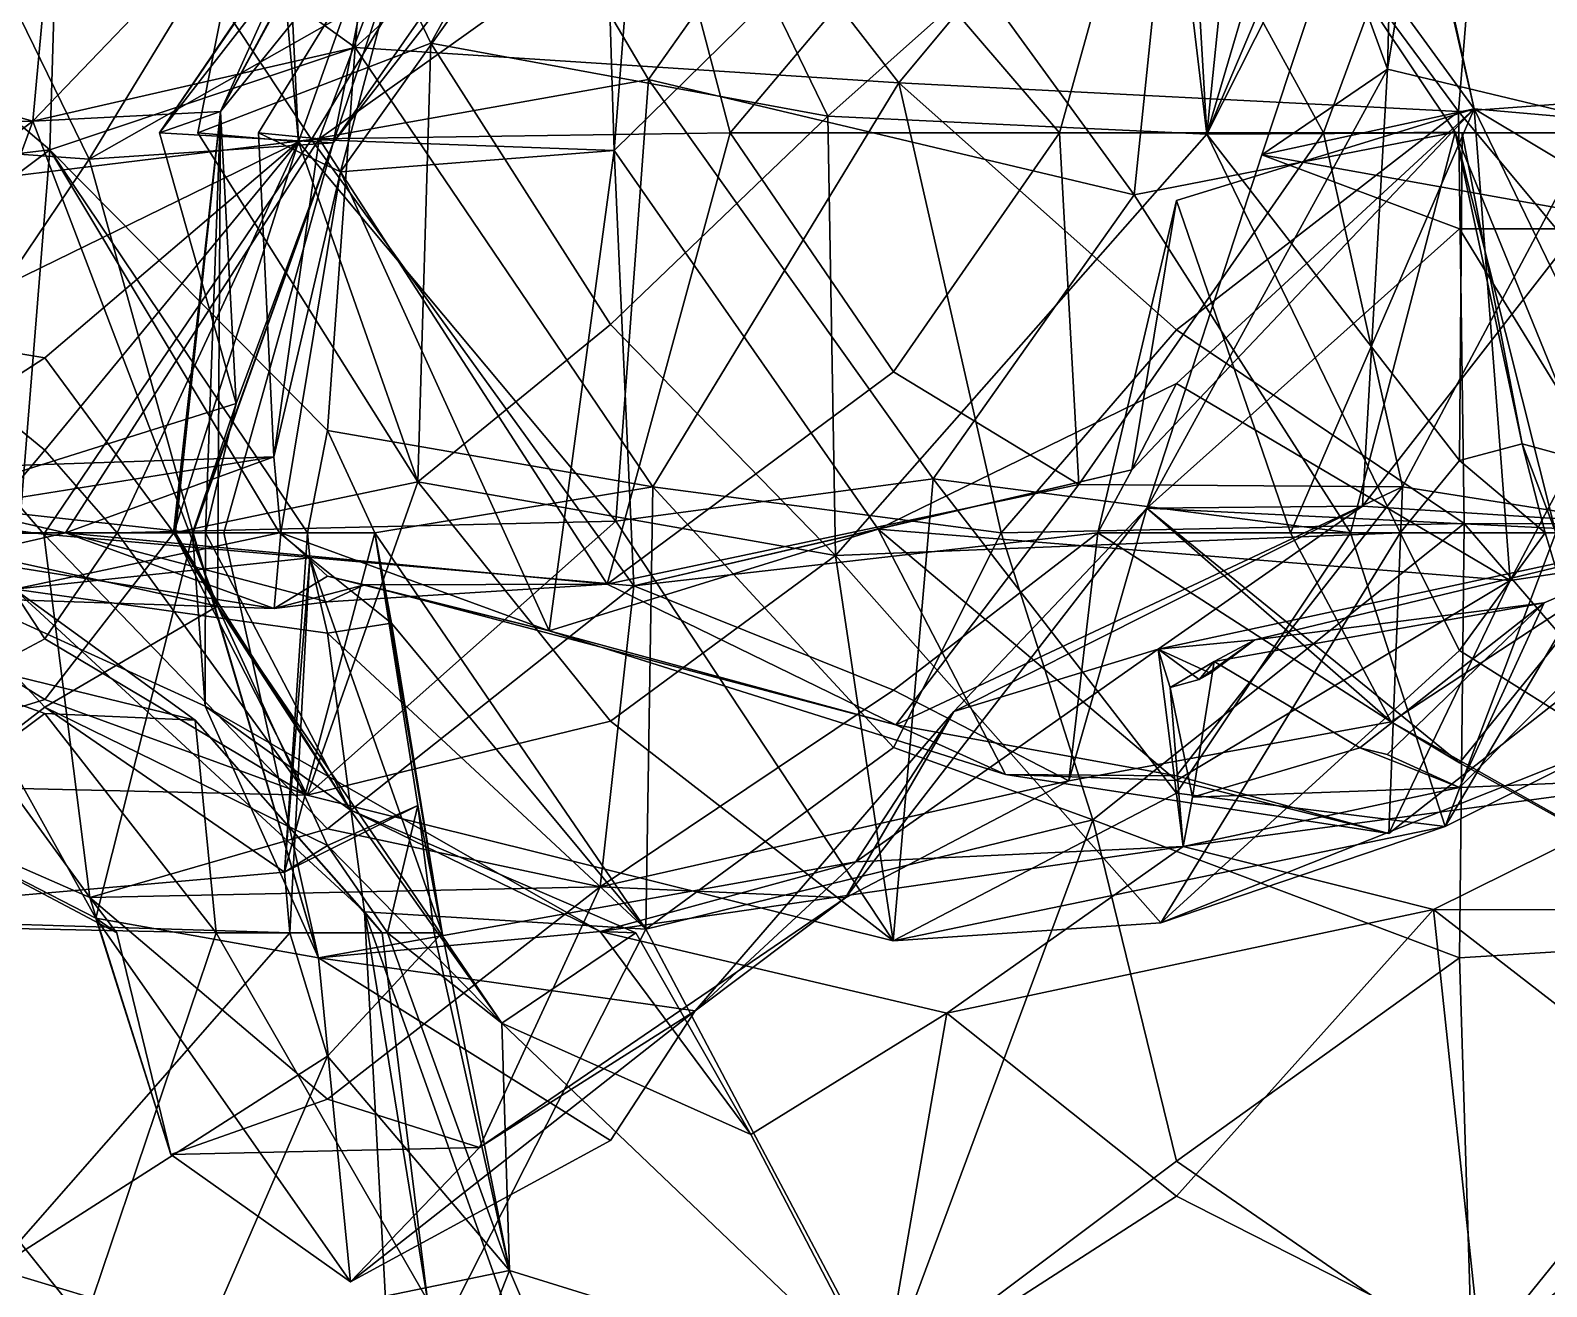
# Model space of a CAD drawing. Extents: x 290083 to 295691, y 4553739 to 4561622.
# Drawn here: x 294127.9 to 294195.5, y 4558748.6 to 4558804.6 of the extents above; entities that cross this region are included whole.
import ezdxf

# ---------------------------------------------------------------- set-up
doc = ezdxf.new("R2010")
doc.units = 0
doc.layers.add('Au_ppm_Pref_-_0_3', color=7, linetype='CONTINUOUS')

msp = doc.modelspace()

# ---------------------------------------------------------------- linework, layer by layer
at = {"layer": 'Au_ppm_Pref_-_0_3'}
for points in [[(294179.29, 4558817.505, 1875.683), (294193.203, 4558821.663, 1870.979), (294191.52, 4558800.974, 1877.031)], [(294191.52, 4558800.974, 1877.031), (294193.203, 4558821.663, 1870.979), (294206.622, 4558802.083, 1871.006)], [(294193.203, 4558821.663, 1870.979), (294201.713, 4558815.565, 1864.284), (294206.622, 4558802.083, 1871.006)], [(294153.257, 4558820.916, 1827.828), (294127.634, 4558819.04, 1829.28), (294140.458, 4558799.718, 1828.287)], [(294136.394, 4558800.964, 1864.084), (294144.339, 4558815.558, 1859.296), (294152.346, 4558820.718, 1864.841)], [(294143.455, 4558816.586, 1870.132), (294136.394, 4558800.964, 1864.084), (294152.346, 4558820.718, 1864.841)], [(294153.923, 4558799.234, 1824.22), (294153.257, 4558820.916, 1827.828), (294140.458, 4558799.718, 1828.287)], [(294153.923, 4558799.234, 1824.22), (294168.24, 4558813.297, 1823.545), (294153.257, 4558820.916, 1827.828)], [(294190.828, 4558817.691, 1846.848), (294181.917, 4558820.519, 1841.477), (294188.362, 4558802.851, 1841.369)], [(294188.362, 4558802.851, 1841.369), (294181.917, 4558820.519, 1841.477), (294188.722, 4558816.955, 1834.877)], [(294145.764, 4558804.013, 1913.295), (294154.327, 4558819.545, 1911.873), (294138.975, 4558818.185, 1917.97)], [(294145.764, 4558804.013, 1913.295), (294163.439, 4558800.763, 1914.093), (294154.327, 4558819.545, 1911.873)], [(294178.619, 4558814.275, 1913.811), (294154.327, 4558819.545, 1911.873), (294163.439, 4558800.763, 1914.093)], [(294127.634, 4558819.04, 1829.28), (294115.927, 4558796.72, 1828.505), (294140.458, 4558799.718, 1828.287)], [(294177.721, 4558814.27, 1806.155), (294185.509, 4558800.013, 1806.519), (294192.452, 4558818.847, 1811.626)], [(294197.423, 4558800.013, 1812.728), (294192.452, 4558818.847, 1811.626), (294185.509, 4558800.013, 1806.519)], [(294197.423, 4558800.013, 1812.728), (294200.203, 4558812.228, 1817.433), (294192.452, 4558818.847, 1811.626)], [(294130.555, 4558798.85, 1846.462), (294112.024, 4558800.163, 1843.101), (294121.266, 4558817.831, 1844.633)], [(294130.555, 4558798.85, 1846.462), (294121.266, 4558817.831, 1844.633), (294141.599, 4558816.965, 1845.612)], [(294135.384, 4558800.013, 1918.402), (294138.975, 4558818.185, 1917.97), (294139.868, 4558799.61, 1924.323)], [(294135.384, 4558800.013, 1918.402), (294145.764, 4558804.013, 1913.295), (294138.975, 4558818.185, 1917.97)], [(294138.225, 4558817.831, 1924.341), (294139.868, 4558799.61, 1924.323), (294138.975, 4558818.185, 1917.97)], [(294138.225, 4558817.831, 1924.341), (294146.344, 4558817.831, 1927.841), (294139.868, 4558799.61, 1924.323)], [(294146.344, 4558817.831, 1927.841), (294155.451, 4558802.393, 1928.694), (294139.868, 4558799.61, 1924.323)], [(294164.284, 4558814.885, 1928.317), (294155.451, 4558802.393, 1928.694), (294146.344, 4558817.831, 1927.841)], [(294164.284, 4558814.885, 1928.317), (294179.251, 4558818.206, 1924.543), (294177.079, 4558797.258, 1928.473)], [(294191.375, 4558800.05, 1924.288), (294177.079, 4558797.258, 1928.473), (294179.251, 4558818.206, 1924.543)], [(294180.313, 4558799.961, 1916.301), (294179.251, 4558818.206, 1924.543), (294185.641, 4558817.968, 1920.652)], [(294191.375, 4558800.05, 1924.288), (294179.251, 4558818.206, 1924.543), (294180.313, 4558799.961, 1916.301)], [(294188.722, 4558816.955, 1834.877), (294179.777, 4558818.213, 1828.812), (294192.224, 4558801.087, 1829.707)], [(294192.224, 4558801.087, 1829.707), (294179.777, 4558818.213, 1828.812), (294188.965, 4558815.31, 1822.21)], [(294187.142, 4558816.085, 1918.977), (294180.313, 4558799.961, 1916.301), (294185.641, 4558817.968, 1920.652)], [(294153.923, 4558799.234, 1824.22), (294141.743, 4558798.276, 1816.902), (294155.351, 4558817.418, 1817.328)], [(294155.351, 4558817.418, 1817.328), (294141.743, 4558798.276, 1816.902), (294145.368, 4558811.892, 1811.494)], [(294153.923, 4558799.234, 1824.22), (294155.351, 4558817.418, 1817.328), (294168.24, 4558813.297, 1823.545)], [(294179.29, 4558817.505, 1875.683), (294166.611, 4558802.24, 1877.786), (294155.86, 4558816.092, 1875.26)], [(294166.611, 4558802.24, 1877.786), (294179.29, 4558817.505, 1875.683), (294191.52, 4558800.974, 1877.031)], [(294200.195, 4558800.013, 1847.326), (294190.828, 4558817.691, 1846.848), (294188.362, 4558802.851, 1841.369)], [(294202.866, 4558816.673, 1853.436), (294190.828, 4558817.691, 1846.848), (294200.195, 4558800.013, 1847.326)], [(294142.39, 4558803.82, 1876.633), (294128.046, 4558800.542, 1870.746), (294143.455, 4558816.586, 1870.132)], [(294136.394, 4558800.964, 1864.084), (294143.455, 4558816.586, 1870.132), (294128.046, 4558800.542, 1870.746)], [(294141.599, 4558816.965, 1845.612), (294147.711, 4558808.578, 1847.13), (294130.555, 4558798.85, 1846.462)], [(294155.86, 4558816.092, 1875.26), (294142.39, 4558803.82, 1876.633), (294143.455, 4558816.586, 1870.132)], [(294182.772, 4558799.036, 1836.175), (294188.362, 4558802.851, 1841.369), (294188.722, 4558816.955, 1834.877)], [(294182.772, 4558799.036, 1836.175), (294188.722, 4558816.955, 1834.877), (294192.224, 4558801.087, 1829.707)], [(294141.413, 4558799.579, 1853.011), (294154.428, 4558816.264, 1852.822), (294146.875, 4558815.75, 1857.371)], [(294141.413, 4558799.579, 1853.011), (294147.711, 4558808.578, 1847.13), (294154.428, 4558816.264, 1852.822)], [(294144.25, 4558813.633, 1858.012), (294141.413, 4558799.579, 1853.011), (294146.875, 4558815.75, 1857.371)], [(294142.39, 4558803.82, 1876.633), (294155.86, 4558816.092, 1875.26), (294166.611, 4558802.24, 1877.786)], [(294186.758, 4558812.721, 1917.801), (294180.313, 4558799.961, 1916.301), (294187.142, 4558816.085, 1918.977)], [(294143.87, 4558814.891, 1859.255), (294144.339, 4558815.558, 1859.296), (294136.394, 4558800.964, 1864.084)], [(294180.313, 4558799.961, 1916.301), (294181.887, 4558815.359, 1915.211), (294178.619, 4558814.275, 1913.811)], [(294180.313, 4558799.961, 1916.301), (294186.758, 4558812.721, 1917.801), (294181.887, 4558815.359, 1915.211)], [(294192.224, 4558801.087, 1829.707), (294188.965, 4558815.31, 1822.21), (294204.356, 4558800.012, 1823.432)], [(294188.965, 4558815.31, 1822.21), (294200.203, 4558812.228, 1817.433), (294204.356, 4558800.012, 1823.432)], [(294133.68, 4558800.013, 1859.009), (294142.406, 4558812.881, 1859.009), (294143.87, 4558814.891, 1859.255)], [(294133.68, 4558800.013, 1859.009), (294143.87, 4558814.891, 1859.255), (294136.394, 4558800.964, 1864.084)], [(294164.284, 4558814.885, 1928.317), (294177.079, 4558797.258, 1928.473), (294155.451, 4558802.393, 1928.694)], [(294163.439, 4558800.763, 1914.093), (294180.313, 4558799.961, 1916.301), (294178.619, 4558814.275, 1913.811)], [(294177.721, 4558814.27, 1806.155), (294166.367, 4558808.642, 1802.678), (294173.754, 4558800.013, 1802.073)], [(294177.721, 4558814.27, 1806.155), (294173.754, 4558800.013, 1802.073), (294185.509, 4558800.013, 1806.519)], [(294129.208, 4558813.32, 1876.013), (294111.439, 4558805.154, 1876.1), (294128.046, 4558800.542, 1870.746)], [(294129.208, 4558813.32, 1876.013), (294128.794, 4558799.26, 1882.086), (294115.97, 4558810.132, 1880.2)], [(294128.046, 4558800.542, 1870.746), (294142.39, 4558803.82, 1876.633), (294129.208, 4558813.32, 1876.013)], [(294129.208, 4558813.32, 1876.013), (294142.39, 4558803.82, 1876.633), (294128.794, 4558799.26, 1882.086)], [(294133.68, 4558800.013, 1859.009), (294144.25, 4558813.633, 1858.012), (294142.406, 4558812.881, 1859.009)], [(294141.413, 4558799.579, 1853.011), (294144.25, 4558813.633, 1858.012), (294133.68, 4558800.013, 1859.009)], [(294141.743, 4558798.276, 1816.902), (294138.094, 4558800.013, 1811.494), (294145.368, 4558811.892, 1811.494)], [(294145.368, 4558811.892, 1811.494), (294138.094, 4558800.013, 1811.494), (294140.792, 4558799.757, 1805.544)], [(294156.253, 4558810.776, 1806.735), (294145.368, 4558811.892, 1811.494), (294140.792, 4558799.757, 1805.544)], [(294159.089, 4558800.013, 1802.124), (294156.253, 4558810.776, 1806.735), (294140.792, 4558799.757, 1805.544)], [(294156.253, 4558810.776, 1806.735), (294159.089, 4558800.013, 1802.124), (294166.367, 4558808.642, 1802.678)], [(294105.251, 4558796.477, 1883.058), (294115.97, 4558810.132, 1880.2), (294128.794, 4558799.26, 1882.086)], [(294141.413, 4558799.579, 1853.011), (294130.555, 4558798.85, 1846.462), (294147.711, 4558808.578, 1847.13)], [(294166.367, 4558808.642, 1802.678), (294159.089, 4558800.013, 1802.124), (294173.754, 4558800.013, 1802.073)], [(294109.29, 4558800.013, 1873.678), (294128.046, 4558800.542, 1870.746), (294111.439, 4558805.154, 1876.1)], [(294141.168, 4558786.753, 1881.246), (294128.794, 4558799.26, 1882.086), (294142.39, 4558803.82, 1876.633)], [(294135.384, 4558800.013, 1918.402), (294145.193, 4558784.468, 1919.541), (294145.764, 4558804.013, 1913.295)], [(294141.168, 4558786.753, 1881.246), (294142.39, 4558803.82, 1876.633), (294155.655, 4558784.243, 1878.399)], [(294142.39, 4558803.82, 1876.633), (294166.611, 4558802.24, 1877.786), (294155.655, 4558784.243, 1878.399)], [(294145.193, 4558784.468, 1919.541), (294153.768, 4558791.481, 1915.558), (294145.764, 4558804.013, 1913.295)], [(294163.439, 4558800.763, 1914.093), (294145.764, 4558804.013, 1913.295), (294153.768, 4558791.481, 1915.558)], [(294155.451, 4558802.393, 1928.694), (294153.996, 4558782.717, 1926.863), (294139.868, 4558799.61, 1924.323)], [(294155.451, 4558802.393, 1928.694), (294168.132, 4558784.61, 1928.643), (294153.996, 4558782.717, 1926.863)], [(294168.132, 4558784.61, 1928.643), (294155.451, 4558802.393, 1928.694), (294177.079, 4558797.258, 1928.473)], [(294177.648, 4558783.295, 1840.985), (294187.255, 4558783.394, 1847.82), (294188.362, 4558802.851, 1841.369)], [(294177.648, 4558783.295, 1840.985), (294188.362, 4558802.851, 1841.369), (294182.772, 4558799.036, 1836.175)], [(294187.255, 4558783.394, 1847.82), (294200.195, 4558800.013, 1847.326), (294188.362, 4558802.851, 1841.369)], [(294155.655, 4558784.243, 1878.399), (294166.611, 4558802.24, 1877.786), (294171.155, 4558782.195, 1880.509)], [(294171.155, 4558782.195, 1880.509), (294166.611, 4558802.24, 1877.786), (294178.966, 4558791.243, 1879.843)], [(294191.52, 4558800.974, 1877.031), (294178.966, 4558791.243, 1879.843), (294166.611, 4558802.24, 1877.786)], [(294206.83, 4558782.606, 1877.355), (294191.52, 4558800.974, 1877.031), (294206.622, 4558802.083, 1871.006)], [(294136.394, 4558800.964, 1864.084), (294128.046, 4558800.542, 1870.746), (294136.27, 4558778.935, 1869.848)], [(294136.394, 4558800.964, 1864.084), (294137.094, 4558787.957, 1859.009), (294133.68, 4558800.013, 1859.009)], [(294136.394, 4558800.964, 1864.084), (294134.364, 4558782.249, 1865.055), (294134.304, 4558782.195, 1864.948)], [(294136.394, 4558800.964, 1864.084), (294134.304, 4558782.195, 1864.948), (294135.727, 4558782.195, 1861.573)], [(294134.364, 4558782.249, 1865.055), (294136.394, 4558800.964, 1864.084), (294134.375, 4558782.078, 1865.124)], [(294136.394, 4558800.964, 1864.084), (294136.27, 4558778.935, 1869.848), (294134.375, 4558782.078, 1865.124)], [(294137.094, 4558787.957, 1859.009), (294136.394, 4558800.964, 1864.084), (294135.727, 4558782.195, 1861.573)], [(294178.966, 4558797.01, 1834.251), (294192.224, 4558801.087, 1829.707), (294176.975, 4558785.011, 1829.312)], [(294192.224, 4558801.087, 1829.707), (294178.966, 4558788.851, 1827.093), (294176.975, 4558785.011, 1829.312)], [(294178.966, 4558797.01, 1834.251), (294184.04, 4558782.195, 1831.704), (294192.224, 4558801.087, 1829.707)], [(294192.224, 4558801.087, 1829.707), (294193.831, 4558780.078, 1823.969), (294178.966, 4558788.851, 1827.093)], [(294191.775, 4558782.61, 1882.179), (294178.966, 4558791.243, 1879.843), (294191.52, 4558800.974, 1877.031)], [(294182.772, 4558799.036, 1836.175), (294192.224, 4558801.087, 1829.707), (294201.141, 4558795.737, 1835.251)], [(294201.366, 4558782.195, 1830.631), (294192.224, 4558801.087, 1829.707), (294184.04, 4558782.195, 1831.704)], [(294191.775, 4558782.61, 1882.179), (294191.52, 4558800.974, 1877.031), (294206.83, 4558782.606, 1877.355)], [(294201.366, 4558782.195, 1830.631), (294201.141, 4558795.737, 1835.251), (294192.224, 4558801.087, 1829.707)], [(294192.224, 4558801.087, 1829.707), (294204.356, 4558800.012, 1823.432), (294193.831, 4558780.078, 1823.969)], [(294115.97, 4558791.461, 1873.976), (294128.046, 4558800.542, 1870.746), (294109.29, 4558800.013, 1873.678)], [(294121.35, 4558782.195, 1873.423), (294128.046, 4558800.542, 1870.746), (294115.97, 4558791.461, 1873.976)], [(294121.35, 4558782.195, 1873.423), (294136.27, 4558778.935, 1869.848), (294128.046, 4558800.542, 1870.746)], [(294163.439, 4558800.763, 1914.093), (294153.768, 4558791.481, 1915.558), (294163.786, 4558781.187, 1917.407)], [(294163.439, 4558800.763, 1914.093), (294163.786, 4558781.187, 1917.407), (294180.313, 4558799.961, 1916.301)], [(294120.413, 4558783.819, 1846.101), (294112.024, 4558800.163, 1843.101), (294130.555, 4558798.85, 1846.462)], [(294140.458, 4558799.718, 1828.287), (294115.927, 4558796.72, 1828.505), (294128.527, 4558782.145, 1829.309)], [(294122.317, 4558791.036, 1924.341), (294139.868, 4558799.61, 1924.323), (294128.569, 4558785.885, 1925.571)], [(294128.569, 4558789.991, 1921.742), (294139.868, 4558799.61, 1924.323), (294122.317, 4558791.036, 1924.341)], [(294154.81, 4558779.839, 1829.379), (294140.458, 4558799.718, 1828.287), (294128.527, 4558782.145, 1829.309)], [(294134.327, 4558782.195, 1921.627), (294139.868, 4558799.61, 1924.323), (294128.569, 4558789.991, 1921.742)], [(294128.569, 4558785.885, 1925.571), (294139.868, 4558799.61, 1924.323), (294131.801, 4558782.195, 1925.865)], [(294129.502, 4558782.195, 1806.998), (294140.792, 4558799.757, 1805.544), (294138.769, 4558785.587, 1811.494)], [(294129.502, 4558782.195, 1806.998), (294153.623, 4558779.907, 1804.625), (294140.792, 4558799.757, 1805.544)], [(294141.413, 4558799.579, 1853.011), (294135.184, 4558782.195, 1849.951), (294130.555, 4558798.85, 1846.462)], [(294153.996, 4558782.717, 1926.863), (294131.801, 4558782.195, 1925.865), (294139.868, 4558799.61, 1924.323)], [(294141.413, 4558799.579, 1853.011), (294133.68, 4558800.013, 1859.009), (294137.094, 4558787.957, 1859.009)], [(294145.193, 4558784.468, 1919.541), (294139.868, 4558799.61, 1924.323), (294134.327, 4558782.195, 1921.627)], [(294141.413, 4558799.579, 1853.011), (294137.094, 4558787.957, 1859.009), (294135.151, 4558782.195, 1856.172)], [(294141.413, 4558799.579, 1853.011), (294135.151, 4558782.195, 1856.172), (294136.54, 4558782.195, 1853.069)], [(294141.413, 4558799.579, 1853.011), (294136.54, 4558782.195, 1853.069), (294135.184, 4558782.195, 1849.951)], [(294145.193, 4558784.468, 1919.541), (294135.384, 4558800.013, 1918.402), (294139.868, 4558799.61, 1924.323)], [(294141.743, 4558798.276, 1816.902), (294138.769, 4558785.587, 1811.494), (294138.094, 4558800.013, 1811.494)], [(294138.094, 4558800.013, 1811.494), (294138.769, 4558785.587, 1811.494), (294140.792, 4558799.757, 1805.544)], [(294153.923, 4558799.234, 1824.22), (294140.458, 4558799.718, 1828.287), (294154.81, 4558779.839, 1829.379)], [(294159.089, 4558800.013, 1802.124), (294140.792, 4558799.757, 1805.544), (294153.623, 4558779.907, 1804.625)], [(294166.367, 4558789.378, 1802.01), (294159.089, 4558800.013, 1802.124), (294153.623, 4558779.907, 1804.625)], [(294173.754, 4558800.013, 1802.073), (294159.089, 4558800.013, 1802.124), (294166.367, 4558789.378, 1802.01)], [(294188.923, 4558782.195, 1917.157), (294180.313, 4558799.961, 1916.301), (294163.786, 4558781.187, 1917.407)], [(294174.624, 4558784.357, 1806.331), (294173.754, 4558800.013, 1802.073), (294166.367, 4558789.378, 1802.01)], [(294185.509, 4558800.013, 1806.519), (294173.754, 4558800.013, 1802.073), (294174.624, 4558784.357, 1806.331)], [(294189.039, 4558784.244, 1812.118), (294185.509, 4558800.013, 1806.519), (294174.624, 4558784.357, 1806.331)], [(294191.375, 4558800.05, 1924.288), (294186.712, 4558782.195, 1927.993), (294177.079, 4558797.258, 1928.473)], [(294191.375, 4558800.05, 1924.288), (294180.313, 4558799.961, 1916.301), (294191.691, 4558800.013, 1918.402)], [(294191.565, 4558785.417, 1917.328), (294191.691, 4558800.013, 1918.402), (294180.313, 4558799.961, 1916.301)], [(294188.923, 4558782.195, 1917.157), (294191.565, 4558785.417, 1917.328), (294180.313, 4558799.961, 1916.301)], [(294189.039, 4558784.244, 1812.118), (294197.423, 4558800.013, 1812.728), (294185.509, 4558800.013, 1806.519)], [(294191.375, 4558800.05, 1924.288), (294198.648, 4558782.195, 1924.341), (294186.712, 4558782.195, 1927.993)], [(294203.031, 4558782.377, 1853.139), (294200.195, 4558800.013, 1847.326), (294187.255, 4558783.394, 1847.82)], [(294189.039, 4558784.244, 1812.118), (294204.889, 4558781.733, 1817.406), (294197.423, 4558800.013, 1812.728)], [(294191.375, 4558800.05, 1924.288), (294195.864, 4558782.195, 1920.428), (294198.648, 4558782.195, 1924.341)], [(294191.375, 4558800.05, 1924.288), (294194.367, 4558786.157, 1918.402), (294195.864, 4558782.195, 1920.428)], [(294191.375, 4558800.05, 1924.288), (294191.691, 4558800.013, 1918.402), (294194.367, 4558786.157, 1918.402)], [(294191.565, 4558785.417, 1917.328), (294194.367, 4558786.157, 1918.402), (294191.691, 4558800.013, 1918.402)], [(294193.831, 4558780.078, 1823.969), (294204.356, 4558800.012, 1823.432), (294204.889, 4558781.733, 1817.406)], [(294105.251, 4558796.477, 1883.058), (294128.794, 4558799.26, 1882.086), (294115.97, 4558789.699, 1885.267)], [(294128.794, 4558799.26, 1882.086), (294127.221, 4558779.684, 1888.123), (294115.97, 4558789.699, 1885.267)], [(294128.794, 4558799.26, 1882.086), (294139.023, 4558782.195, 1882.766), (294127.221, 4558779.684, 1888.123)], [(294128.794, 4558799.26, 1882.086), (294141.168, 4558786.753, 1881.246), (294140.266, 4558782.195, 1882.341)], [(294140.266, 4558782.195, 1882.341), (294139.023, 4558782.195, 1882.766), (294128.794, 4558799.26, 1882.086)], [(294153.923, 4558799.234, 1824.22), (294151.04, 4558777.833, 1817.795), (294141.743, 4558798.276, 1816.902)], [(294153.923, 4558799.234, 1824.22), (294165.69, 4558782.358, 1823.539), (294151.04, 4558777.833, 1817.795)], [(294153.923, 4558799.234, 1824.22), (294154.81, 4558779.839, 1829.379), (294165.69, 4558782.358, 1823.539)], [(294177.648, 4558783.295, 1840.985), (294182.772, 4558799.036, 1836.175), (294191.565, 4558795.738, 1839.766)], [(294191.565, 4558795.738, 1839.766), (294182.772, 4558799.036, 1836.175), (294201.141, 4558795.737, 1835.251)], [(294120.413, 4558783.819, 1846.101), (294130.555, 4558798.85, 1846.462), (294135.184, 4558782.195, 1849.951)], [(294141.743, 4558798.276, 1816.902), (294139.088, 4558782.195, 1812.475), (294138.769, 4558785.587, 1811.494)], [(294141.743, 4558798.276, 1816.902), (294151.04, 4558777.833, 1817.795), (294139.088, 4558782.195, 1812.475)], [(294186.712, 4558782.195, 1927.993), (294168.132, 4558784.61, 1928.643), (294177.079, 4558797.258, 1928.473)], [(294178.966, 4558797.01, 1834.251), (294176.975, 4558785.011, 1829.312), (294175.471, 4558782.195, 1830.96)], [(294178.966, 4558797.01, 1834.251), (294175.471, 4558782.195, 1830.96), (294184.04, 4558782.195, 1831.704)], [(294117.776, 4558783.516, 1835.862), (294128.527, 4558782.145, 1829.309), (294115.927, 4558796.72, 1828.505)], [(294177.648, 4558783.295, 1840.985), (294191.565, 4558795.738, 1839.766), (294199.888, 4558782.195, 1839.175)], [(294191.565, 4558795.738, 1839.766), (294201.141, 4558795.737, 1835.251), (294199.888, 4558782.195, 1839.175)], [(294153.768, 4558791.481, 1915.558), (294145.193, 4558784.468, 1919.541), (294163.786, 4558781.187, 1917.407)], [(294128.569, 4558789.991, 1921.742), (294122.317, 4558791.036, 1924.341), (294116.555, 4558782.195, 1920.789)], [(294128.569, 4558785.885, 1925.571), (294125.479, 4558782.195, 1925.798), (294122.317, 4558791.036, 1924.341)], [(294191.775, 4558782.61, 1882.179), (294171.155, 4558782.195, 1880.509), (294178.966, 4558791.243, 1879.843)], [(294134.327, 4558782.195, 1921.627), (294128.569, 4558789.991, 1921.742), (294116.555, 4558782.195, 1920.789)], [(294174.624, 4558784.357, 1806.331), (294166.367, 4558789.378, 1802.01), (294153.623, 4558779.907, 1804.625)], [(294176.975, 4558785.011, 1829.312), (294178.966, 4558788.851, 1827.093), (294165.69, 4558782.358, 1823.539)], [(294178.966, 4558788.851, 1827.093), (294193.831, 4558780.078, 1823.969), (294165.69, 4558782.358, 1823.539)], [(294118.777, 4558782.195, 1859.009), (294137.094, 4558787.957, 1859.009), (294135.727, 4558782.195, 1861.573)], [(294118.777, 4558782.195, 1859.009), (294135.151, 4558782.195, 1856.172), (294137.094, 4558787.957, 1859.009)], [(294141.168, 4558786.753, 1881.246), (294143.274, 4558782.195, 1881.773), (294140.266, 4558782.195, 1882.341)], [(294141.168, 4558786.753, 1881.246), (294155.655, 4558784.243, 1878.399), (294143.274, 4558782.195, 1881.773)], [(294194.367, 4558786.157, 1918.402), (294191.565, 4558785.417, 1917.328), (294195.382, 4558782.195, 1916.602)], [(294194.367, 4558786.157, 1918.402), (294208.859, 4558782.195, 1918.402), (294195.864, 4558782.195, 1920.428)], [(294208.859, 4558782.195, 1918.402), (294194.367, 4558786.157, 1918.402), (294195.382, 4558782.195, 1916.602)], [(294117.605, 4558782.195, 1812.265), (294117.868, 4558784.88, 1811.494), (294138.769, 4558785.587, 1811.494)], [(294117.605, 4558782.195, 1812.265), (294138.769, 4558785.587, 1811.494), (294139.088, 4558782.195, 1812.475)], [(294129.502, 4558782.195, 1806.998), (294138.769, 4558785.587, 1811.494), (294117.868, 4558784.88, 1811.494)], [(294128.569, 4558785.885, 1925.571), (294131.801, 4558782.195, 1925.865), (294125.479, 4558782.195, 1925.798)], [(294188.923, 4558782.195, 1917.157), (294195.382, 4558782.195, 1916.602), (294191.565, 4558785.417, 1917.328)], [(294129.502, 4558782.195, 1806.998), (294117.868, 4558784.88, 1811.494), (294114.463, 4558781.988, 1811.282)], [(294175.471, 4558782.195, 1830.96), (294176.975, 4558785.011, 1829.312), (294154.81, 4558779.839, 1829.379)], [(294154.81, 4558779.839, 1829.379), (294176.975, 4558785.011, 1829.312), (294165.69, 4558782.358, 1823.539)], [(294145.193, 4558784.468, 1919.541), (294134.327, 4558782.195, 1921.627), (294140.259, 4558770.516, 1924.341)], [(294145.193, 4558784.468, 1919.541), (294140.259, 4558770.516, 1924.341), (294153.768, 4558773.816, 1921.549)], [(294155.334, 4558764.539, 1883.946), (294143.274, 4558782.195, 1881.773), (294155.655, 4558784.243, 1878.399)], [(294153.768, 4558773.816, 1921.549), (294163.786, 4558781.187, 1917.407), (294145.193, 4558784.468, 1919.541)], [(294153.623, 4558779.907, 1804.625), (294166.47, 4558773.654, 1811.55), (294174.624, 4558784.357, 1806.331)], [(294168.132, 4558784.61, 1928.643), (294166.349, 4558764.028, 1924.382), (294153.996, 4558782.717, 1926.863)], [(294166.367, 4558772.631, 1879.578), (294155.334, 4558764.539, 1883.946), (294155.655, 4558784.243, 1878.399)], [(294166.367, 4558772.631, 1879.578), (294155.655, 4558784.243, 1878.399), (294171.155, 4558782.195, 1880.509)], [(294168.132, 4558784.61, 1928.643), (294178.966, 4558770.604, 1928.205), (294166.349, 4558764.028, 1924.382)], [(294189.039, 4558784.244, 1812.118), (294174.624, 4558784.357, 1806.331), (294166.47, 4558773.654, 1811.55)], [(294189.039, 4558784.244, 1812.118), (294166.47, 4558773.654, 1811.55), (294178.966, 4558771.38, 1813.828)], [(294178.966, 4558770.604, 1928.205), (294168.132, 4558784.61, 1928.643), (294186.712, 4558782.195, 1927.993)], [(294189.039, 4558784.244, 1812.118), (294178.966, 4558771.38, 1813.828), (294188.43, 4558768.811, 1817.433)], [(294189.039, 4558784.244, 1812.118), (294188.43, 4558768.811, 1817.433), (294204.889, 4558781.733, 1817.406)], [(294117.776, 4558783.516, 1835.862), (294120.274, 4558770.464, 1841.191), (294130.584, 4558765.952, 1836.271)], [(294117.776, 4558783.516, 1835.862), (294130.584, 4558765.952, 1836.271), (294128.527, 4558782.145, 1829.309)], [(294120.413, 4558783.819, 1846.101), (294130.844, 4558765.042, 1846.839), (294120.274, 4558770.464, 1841.191)], [(294120.413, 4558783.819, 1846.101), (294135.184, 4558782.195, 1849.951), (294130.844, 4558765.042, 1846.839)], [(294177.648, 4558783.295, 1840.985), (294169.049, 4558774.247, 1848.515), (294187.255, 4558783.394, 1847.82)], [(294169.049, 4558774.247, 1848.515), (294178.149, 4558777.014, 1852.837), (294187.255, 4558783.394, 1847.82)], [(294203.031, 4558782.377, 1853.139), (294187.255, 4558783.394, 1847.82), (294178.149, 4558777.014, 1852.837)], [(294131.801, 4558782.195, 1925.865), (294153.996, 4558782.717, 1926.863), (294140.259, 4558770.516, 1924.341)], [(294153.996, 4558782.717, 1926.863), (294166.349, 4558764.028, 1924.382), (294140.259, 4558770.516, 1924.341)], [(294177.648, 4558783.295, 1840.985), (294164.228, 4558765.947, 1841.613), (294169.049, 4558774.247, 1848.515)], [(294177.648, 4558783.295, 1840.985), (294174.171, 4558771.158, 1835.251), (294164.228, 4558765.947, 1841.613)], [(294177.648, 4558783.295, 1840.985), (294188.535, 4558773.787, 1833.877), (294174.171, 4558771.158, 1835.251)], [(294177.648, 4558783.295, 1840.985), (294191.565, 4558771.947, 1838.667), (294188.535, 4558773.787, 1833.877)], [(294177.648, 4558783.295, 1840.985), (294199.888, 4558782.195, 1839.175), (294191.565, 4558771.947, 1838.667)], [(294129.502, 4558782.195, 1806.998), (294114.463, 4558781.988, 1811.282), (294117.851, 4558779.534, 1811.494)], [(294116.478, 4558765.1, 1877.593), (294128.569, 4558774.43, 1874.238), (294121.35, 4558782.195, 1873.423)], [(294116.541, 4558771.066, 1924.341), (294125.479, 4558782.195, 1925.798), (294128.569, 4558777.479, 1925.913)], [(294116.541, 4558771.066, 1924.341), (294128.569, 4558774.771, 1921.867), (294116.555, 4558782.195, 1920.789)], [(294134.327, 4558782.195, 1921.627), (294116.555, 4558782.195, 1920.789), (294128.569, 4558774.771, 1921.867)], [(294117.605, 4558782.195, 1812.265), (294139.088, 4558782.195, 1812.475), (294138.79, 4558778.831, 1811.494)], [(294117.605, 4558782.195, 1812.265), (294138.79, 4558778.831, 1811.494), (294117.851, 4558779.534, 1811.494)], [(294129.502, 4558782.195, 1806.998), (294117.851, 4558779.534, 1811.494), (294138.79, 4558778.831, 1811.494)], [(294118.777, 4558782.195, 1859.009), (294135.727, 4558782.195, 1861.573), (294135.71, 4558774.475, 1859.009)], [(294118.777, 4558782.195, 1859.009), (294135.71, 4558774.475, 1859.009), (294135.151, 4558782.195, 1856.172)], [(294121.35, 4558782.195, 1873.423), (294128.569, 4558774.43, 1874.238), (294136.27, 4558778.935, 1869.848)], [(294131.801, 4558782.195, 1925.865), (294128.569, 4558777.479, 1925.913), (294125.479, 4558782.195, 1925.798)], [(294127.221, 4558779.684, 1888.123), (294139.023, 4558782.195, 1882.766), (294140.383, 4558781.084, 1882.766)], [(294130.584, 4558765.952, 1836.271), (294141.168, 4558769.012, 1830.857), (294128.527, 4558782.145, 1829.309)], [(294141.168, 4558769.012, 1830.857), (294154.81, 4558779.839, 1829.379), (294128.527, 4558782.145, 1829.309)], [(294134.327, 4558782.195, 1921.627), (294128.569, 4558774.771, 1921.867), (294140.259, 4558770.516, 1924.341)], [(294131.801, 4558782.195, 1925.865), (294140.259, 4558770.516, 1924.341), (294128.569, 4558777.479, 1925.913)], [(294129.502, 4558782.195, 1806.998), (294138.79, 4558778.831, 1811.494), (294141.168, 4558779.132, 1810.473)], [(294129.502, 4558782.195, 1806.998), (294141.168, 4558779.132, 1810.473), (294153.623, 4558779.907, 1804.625)], [(294135.184, 4558782.195, 1849.951), (294140.761, 4558763.275, 1852.671), (294130.844, 4558765.042, 1846.839)], [(294134.304, 4558782.195, 1864.948), (294134.364, 4558782.249, 1865.055), (294134.319, 4558782.171, 1864.984)], [(294134.304, 4558782.195, 1864.948), (294134.319, 4558782.171, 1864.984), (294136.028, 4558779.478, 1865.013)], [(294136.028, 4558779.478, 1865.013), (294142.167, 4558769.86, 1863.591), (294134.304, 4558782.195, 1864.948)], [(294142.167, 4558769.86, 1863.591), (294135.727, 4558782.195, 1861.573), (294134.304, 4558782.195, 1864.948)], [(294136.028, 4558779.478, 1865.013), (294134.319, 4558782.171, 1864.984), (294134.364, 4558782.249, 1865.055)], [(294134.364, 4558782.249, 1865.055), (294134.375, 4558782.078, 1865.124), (294136.028, 4558779.478, 1865.013)], [(294136.27, 4558778.935, 1869.848), (294136.028, 4558779.478, 1865.013), (294134.375, 4558782.078, 1865.124)], [(294135.71, 4558774.475, 1859.009), (294140.761, 4558763.275, 1852.671), (294135.151, 4558782.195, 1856.172)], [(294136.54, 4558782.195, 1853.069), (294135.151, 4558782.195, 1856.172), (294140.761, 4558763.275, 1852.671)], [(294140.761, 4558763.275, 1852.671), (294135.184, 4558782.195, 1849.951), (294136.54, 4558782.195, 1853.069)], [(294142.167, 4558769.86, 1863.591), (294135.71, 4558774.475, 1859.009), (294135.727, 4558782.195, 1861.573)], [(294139.088, 4558782.195, 1812.475), (294141.168, 4558780.27, 1812.136), (294138.79, 4558778.831, 1811.494)], [(294139.023, 4558782.195, 1882.766), (294140.266, 4558782.195, 1882.341), (294140.383, 4558781.084, 1882.766)], [(294139.088, 4558782.195, 1812.475), (294151.04, 4558777.833, 1817.795), (294141.168, 4558780.27, 1812.136)], [(294139.25, 4558767.089, 1876.827), (294140.383, 4558781.084, 1882.766), (294140.266, 4558782.195, 1882.341)], [(294139.25, 4558767.089, 1876.827), (294140.266, 4558782.195, 1882.341), (294143.274, 4558782.195, 1881.773)], [(294139.25, 4558767.089, 1876.827), (294143.274, 4558782.195, 1881.773), (294145.181, 4558770.052, 1876.827)], [(294146.264, 4558764.377, 1879.229), (294145.181, 4558770.052, 1876.827), (294143.274, 4558782.195, 1881.773)], [(294146.264, 4558764.377, 1879.229), (294143.274, 4558782.195, 1881.773), (294144.013, 4558778.171, 1882.766)], [(294155.334, 4558764.539, 1883.946), (294144.013, 4558778.171, 1882.766), (294143.274, 4558782.195, 1881.773)], [(294151.04, 4558777.833, 1817.795), (294165.69, 4558782.358, 1823.539), (294171.358, 4558771.435, 1817.433)], [(294166.367, 4558775.186, 1832.915), (294175.471, 4558782.195, 1830.96), (294154.81, 4558779.839, 1829.379)], [(294188.923, 4558782.195, 1917.157), (294163.786, 4558781.187, 1917.407), (294178.266, 4558764.829, 1918.762)], [(294171.358, 4558771.435, 1817.433), (294165.69, 4558782.358, 1823.539), (294178.966, 4558771.167, 1821.109)], [(294165.69, 4558782.358, 1823.539), (294193.831, 4558780.078, 1823.969), (294178.966, 4558771.167, 1821.109)], [(294166.367, 4558772.631, 1879.578), (294171.155, 4558782.195, 1880.509), (294175.245, 4558769.416, 1884.556)], [(294174.171, 4558771.158, 1835.251), (294175.471, 4558782.195, 1830.96), (294166.367, 4558775.186, 1832.915)], [(294191.775, 4558782.61, 1882.179), (294175.245, 4558769.416, 1884.556), (294171.155, 4558782.195, 1880.509)], [(294175.471, 4558782.195, 1830.96), (294174.171, 4558771.158, 1835.251), (294188.535, 4558773.787, 1833.877)], [(294191.775, 4558782.61, 1882.179), (294191.57, 4558763.27, 1888.105), (294175.245, 4558769.416, 1884.556)], [(294175.471, 4558782.195, 1830.96), (294188.535, 4558773.787, 1833.877), (294184.04, 4558782.195, 1831.704)], [(294203.031, 4558782.377, 1853.139), (294178.149, 4558777.014, 1852.837), (294182.465, 4558777.427, 1853.017)], [(294188.923, 4558782.195, 1917.157), (294178.266, 4558764.829, 1918.762), (294191.565, 4558776.956, 1916.656)], [(294190.937, 4558769.124, 1923.055), (294178.966, 4558770.604, 1928.205), (294186.712, 4558782.195, 1927.993)], [(294203.031, 4558782.377, 1853.139), (294182.465, 4558777.427, 1853.017), (294195.335, 4558779.078, 1853.449)], [(294201.366, 4558782.195, 1830.631), (294184.04, 4558782.195, 1831.704), (294188.535, 4558773.787, 1833.877)], [(294190.937, 4558769.124, 1923.055), (294186.712, 4558782.195, 1927.993), (294198.648, 4558782.195, 1924.341)], [(294201.366, 4558782.195, 1830.631), (294188.535, 4558773.787, 1833.877), (294203.487, 4558765.334, 1835.251)], [(294188.923, 4558782.195, 1917.157), (294191.565, 4558776.956, 1916.656), (294195.382, 4558782.195, 1916.602)], [(294198.23, 4558772.77, 1918.402), (294190.937, 4558769.124, 1923.055), (294195.864, 4558782.195, 1920.428)], [(294198.648, 4558782.195, 1924.341), (294195.864, 4558782.195, 1920.428), (294190.937, 4558769.124, 1923.055)], [(294203.031, 4558782.377, 1853.139), (294195.335, 4558779.078, 1853.449), (294191.565, 4558770.849, 1855.227)], [(294203.031, 4558782.377, 1853.139), (294191.565, 4558770.849, 1855.227), (294202.305, 4558771.31, 1860.443)], [(294203.487, 4558765.334, 1835.251), (294191.565, 4558771.947, 1838.667), (294199.888, 4558782.195, 1839.175)], [(294198.23, 4558772.77, 1918.402), (294195.382, 4558782.195, 1916.602), (294191.565, 4558776.956, 1916.656)], [(294191.775, 4558782.61, 1882.179), (294207.605, 4558764.263, 1883.461), (294191.57, 4558763.27, 1888.105)], [(294191.775, 4558782.61, 1882.179), (294206.83, 4558782.606, 1877.355), (294207.605, 4558764.263, 1883.461)], [(294198.23, 4558772.77, 1918.402), (294208.859, 4558782.195, 1918.402), (294195.382, 4558782.195, 1916.602)], [(294188.43, 4558768.811, 1817.433), (294193.831, 4558780.078, 1823.969), (294204.889, 4558781.733, 1817.406)], [(294127.221, 4558779.684, 1888.123), (294140.383, 4558781.084, 1882.766), (294141.168, 4558777.73, 1884.254)], [(294139.25, 4558767.089, 1876.827), (294139.48, 4558764.377, 1877.623), (294140.383, 4558781.084, 1882.766)], [(294146.264, 4558764.377, 1879.229), (294140.383, 4558781.084, 1882.766), (294139.48, 4558764.377, 1877.623)], [(294146.264, 4558764.377, 1879.229), (294144.013, 4558778.171, 1882.766), (294140.383, 4558781.084, 1882.766)], [(294140.383, 4558781.084, 1882.766), (294144.013, 4558778.171, 1882.766), (294141.168, 4558777.73, 1884.254)], [(294163.786, 4558781.187, 1917.407), (294153.768, 4558773.816, 1921.549), (294166.349, 4558764.028, 1924.382)], [(294178.266, 4558764.829, 1918.762), (294163.786, 4558781.187, 1917.407), (294166.349, 4558764.028, 1924.382)], [(294141.168, 4558780.27, 1812.136), (294142.807, 4558779.877, 1811.494), (294138.79, 4558778.831, 1811.494)], [(294141.168, 4558780.27, 1812.136), (294151.04, 4558777.833, 1817.795), (294142.807, 4558779.877, 1811.494)], [(294188.43, 4558768.811, 1817.433), (294178.966, 4558771.167, 1821.109), (294193.831, 4558780.078, 1823.969)], [(294116.738, 4558778.383, 1894.318), (294127.221, 4558779.684, 1888.123), (294135.272, 4558773.855, 1894.645)], [(294127.221, 4558779.684, 1888.123), (294141.168, 4558777.73, 1884.254), (294142.81, 4558765.324, 1889.018)], [(294127.221, 4558779.684, 1888.123), (294142.81, 4558765.324, 1889.018), (294135.272, 4558773.855, 1894.645)], [(294136.27, 4558778.935, 1869.848), (294142.167, 4558769.86, 1863.591), (294136.028, 4558779.478, 1865.013)], [(294138.79, 4558778.831, 1811.494), (294142.807, 4558779.877, 1811.494), (294141.168, 4558779.132, 1810.473)], [(294141.168, 4558779.132, 1810.473), (294142.807, 4558779.877, 1811.494), (294153.623, 4558779.907, 1804.625)], [(294153.299, 4558766.438, 1835.883), (294154.81, 4558779.839, 1829.379), (294141.168, 4558769.012, 1830.857)], [(294142.807, 4558779.877, 1811.494), (294166.47, 4558773.654, 1811.55), (294153.623, 4558779.907, 1804.625)], [(294151.04, 4558777.833, 1817.795), (294166.47, 4558773.654, 1811.55), (294142.807, 4558779.877, 1811.494)], [(294153.299, 4558766.438, 1835.883), (294166.367, 4558775.186, 1832.915), (294154.81, 4558779.839, 1829.379)], [(294141.168, 4558768.277, 1875.526), (294136.27, 4558778.935, 1869.848), (294128.569, 4558774.43, 1874.238)], [(294148.933, 4558760.361, 1869.595), (294136.27, 4558778.935, 1869.848), (294141.168, 4558768.277, 1875.526)], [(294148.933, 4558760.361, 1869.595), (294142.167, 4558769.86, 1863.591), (294136.27, 4558778.935, 1869.848)], [(294195.335, 4558779.078, 1853.449), (294180.644, 4558776.474, 1854.185), (294187.127, 4558772.629, 1854.635)], [(294182.465, 4558777.427, 1853.017), (294180.644, 4558776.474, 1854.185), (294195.335, 4558779.078, 1853.449)], [(294195.335, 4558779.078, 1853.449), (294187.127, 4558772.629, 1854.635), (294188.349, 4558772.327, 1854.654)], [(294191.565, 4558770.849, 1855.227), (294195.335, 4558779.078, 1853.449), (294188.349, 4558772.327, 1854.654)], [(294116.738, 4558778.383, 1894.318), (294128.569, 4558774.149, 1897.902), (294116.083, 4558764.807, 1900.666)], [(294116.738, 4558778.383, 1894.318), (294135.272, 4558773.855, 1894.645), (294128.569, 4558774.149, 1897.902)], [(294155.334, 4558764.539, 1883.946), (294141.168, 4558777.73, 1884.254), (294144.013, 4558778.171, 1882.766)], [(294140.259, 4558770.516, 1924.341), (294116.541, 4558771.066, 1924.341), (294128.569, 4558777.479, 1925.913)], [(294155.334, 4558764.539, 1883.946), (294142.81, 4558765.324, 1889.018), (294141.168, 4558777.73, 1884.254)], [(294151.04, 4558777.833, 1817.795), (294171.358, 4558771.435, 1817.433), (294166.47, 4558773.654, 1811.55)], [(294182.465, 4558777.427, 1853.017), (294178.149, 4558777.014, 1852.837), (294180.483, 4558775.942, 1853.253)], [(294182.465, 4558777.427, 1853.017), (294180.483, 4558775.942, 1853.253), (294179.981, 4558775.668, 1853.549)], [(294180.644, 4558776.474, 1854.185), (294182.465, 4558777.427, 1853.017), (294179.981, 4558775.668, 1853.549)], [(294179.269, 4558768.226, 1859.358), (294178.149, 4558777.014, 1852.837), (294164.689, 4558767.55, 1853.336)], [(294178.149, 4558777.014, 1852.837), (294169.049, 4558774.247, 1848.515), (294164.689, 4558767.55, 1853.336)], [(294180.483, 4558775.942, 1853.253), (294178.149, 4558777.014, 1852.837), (294179.981, 4558775.668, 1853.549)], [(294178.149, 4558777.014, 1852.837), (294178.681, 4558775.305, 1854.051), (294179.981, 4558775.668, 1853.549)], [(294178.149, 4558777.014, 1852.837), (294179.269, 4558768.226, 1859.358), (294178.681, 4558775.305, 1854.051)], [(294178.266, 4558764.829, 1918.762), (294198.23, 4558772.77, 1918.402), (294191.565, 4558776.956, 1916.656)], [(294179.981, 4558775.668, 1853.549), (294178.681, 4558775.305, 1854.051), (294180.644, 4558776.474, 1854.185)], [(294178.681, 4558775.305, 1854.051), (294179.681, 4558770.426, 1857.606), (294180.644, 4558776.474, 1854.185)], [(294187.127, 4558772.629, 1854.635), (294180.644, 4558776.474, 1854.185), (294179.681, 4558770.426, 1857.606)], [(294178.681, 4558775.305, 1854.051), (294179.269, 4558768.226, 1859.358), (294179.681, 4558770.426, 1857.606)], [(294116.541, 4558771.066, 1924.341), (294140.259, 4558770.516, 1924.341), (294128.569, 4558774.771, 1921.867)], [(294153.299, 4558766.438, 1835.883), (294174.171, 4558771.158, 1835.251), (294166.367, 4558775.186, 1832.915)], [(294136.199, 4558764.377, 1898.241), (294116.083, 4558764.807, 1900.666), (294128.569, 4558774.149, 1897.902)], [(294116.478, 4558765.1, 1877.593), (294139.25, 4558767.089, 1876.827), (294128.569, 4558774.43, 1874.238)], [(294141.168, 4558768.277, 1875.526), (294128.569, 4558774.43, 1874.238), (294139.25, 4558767.089, 1876.827)], [(294135.272, 4558773.855, 1894.645), (294136.199, 4558764.377, 1898.241), (294128.569, 4558774.149, 1897.902)], [(294142.167, 4558769.86, 1863.591), (294153.3, 4558764.443, 1858.797), (294135.71, 4558774.475, 1859.009)], [(294140.761, 4558763.275, 1852.671), (294135.71, 4558774.475, 1859.009), (294153.3, 4558764.443, 1858.797)], [(294164.689, 4558767.55, 1853.336), (294169.049, 4558774.247, 1848.515), (294157.529, 4558760.901, 1846.984)], [(294164.228, 4558765.947, 1841.613), (294157.529, 4558760.901, 1846.984), (294169.049, 4558774.247, 1848.515)], [(294143.598, 4558764.377, 1894.645), (294136.199, 4558764.377, 1898.241), (294135.272, 4558773.855, 1894.645)], [(294143.598, 4558764.377, 1894.645), (294135.272, 4558773.855, 1894.645), (294142.81, 4558765.324, 1889.018)], [(294153.768, 4558773.816, 1921.549), (294140.259, 4558770.516, 1924.341), (294166.349, 4558764.028, 1924.382)], [(294178.966, 4558771.38, 1813.828), (294166.47, 4558773.654, 1811.55), (294171.358, 4558771.435, 1817.433)], [(294203.487, 4558765.334, 1835.251), (294188.535, 4558773.787, 1833.877), (294191.565, 4558771.947, 1838.667)], [(294166.367, 4558772.631, 1879.578), (294175.245, 4558769.416, 1884.556), (294155.334, 4558764.539, 1883.946)], [(294198.23, 4558772.77, 1918.402), (294178.266, 4558764.829, 1918.762), (294190.937, 4558769.124, 1923.055)], [(294187.127, 4558772.629, 1854.635), (294179.681, 4558770.426, 1857.606), (294191.565, 4558770.849, 1855.227)], [(294188.349, 4558772.327, 1854.654), (294187.127, 4558772.629, 1854.635), (294191.565, 4558770.849, 1855.227)], [(294171.358, 4558771.435, 1817.433), (294178.966, 4558771.167, 1821.109), (294188.43, 4558768.811, 1817.433)], [(294171.358, 4558771.435, 1817.433), (294188.43, 4558768.811, 1817.433), (294178.966, 4558771.38, 1813.828)], [(294190.416, 4558765.427, 1865.311), (294202.305, 4558771.31, 1860.443), (294179.269, 4558768.226, 1859.358)], [(294179.269, 4558768.226, 1859.358), (294202.305, 4558771.31, 1860.443), (294191.565, 4558770.849, 1855.227)], [(294190.416, 4558765.427, 1865.311), (294215.008, 4558765.37, 1865.445), (294202.305, 4558771.31, 1860.443)], [(294164.228, 4558765.947, 1841.613), (294174.171, 4558771.158, 1835.251), (294153.299, 4558766.438, 1835.883)], [(294190.937, 4558769.124, 1923.055), (294166.349, 4558764.028, 1924.382), (294178.966, 4558770.604, 1928.205)], [(294179.681, 4558770.426, 1857.606), (294179.269, 4558768.226, 1859.358), (294191.565, 4558770.849, 1855.227)], [(294130.844, 4558765.042, 1846.839), (294131.782, 4558764.377, 1841.191), (294120.274, 4558770.464, 1841.191)], [(294130.584, 4558765.952, 1836.271), (294120.274, 4558770.464, 1841.191), (294131.782, 4558764.377, 1841.191)], [(294145.181, 4558770.052, 1876.827), (294141.168, 4558768.277, 1875.526), (294139.25, 4558767.089, 1876.827)], [(294143.835, 4558764.377, 1875.57), (294141.168, 4558768.277, 1875.526), (294145.181, 4558770.052, 1876.827)], [(294154.892, 4558764.377, 1864.948), (294142.167, 4558769.86, 1863.591), (294148.933, 4558760.361, 1869.595)], [(294142.167, 4558769.86, 1863.591), (294154.892, 4558764.377, 1864.948), (294153.3, 4558764.443, 1858.797)], [(294143.835, 4558764.377, 1875.57), (294145.181, 4558770.052, 1876.827), (294145.909, 4558764.377, 1876.827)], [(294145.181, 4558770.052, 1876.827), (294146.264, 4558764.377, 1879.229), (294145.909, 4558764.377, 1876.827)], [(294165.961, 4558744.44, 1883.743), (294155.334, 4558764.539, 1883.946), (294175.245, 4558769.416, 1884.556)], [(294178.966, 4558754.214, 1886.153), (294165.961, 4558744.44, 1883.743), (294175.245, 4558769.416, 1884.556)], [(294178.966, 4558754.214, 1886.153), (294175.245, 4558769.416, 1884.556), (294191.57, 4558763.27, 1888.105)], [(294153.299, 4558766.438, 1835.883), (294141.168, 4558769.012, 1830.857), (294130.584, 4558765.952, 1836.271)], [(294178.266, 4558764.829, 1918.762), (294166.349, 4558764.028, 1924.382), (294190.937, 4558769.124, 1923.055)], [(294148.933, 4558760.361, 1869.595), (294141.168, 4558768.277, 1875.526), (294143.835, 4558764.377, 1875.57)], [(294153.3, 4558764.443, 1858.797), (294168.737, 4558760.8, 1863.903), (294179.269, 4558768.226, 1859.358)], [(294179.269, 4558768.226, 1859.358), (294164.689, 4558767.55, 1853.336), (294153.3, 4558764.443, 1858.797)], [(294190.416, 4558765.427, 1865.311), (294179.269, 4558768.226, 1859.358), (294168.737, 4558760.8, 1863.903)], [(294153.3, 4558764.443, 1858.797), (294164.689, 4558767.55, 1853.336), (294140.761, 4558763.275, 1852.671)], [(294164.689, 4558767.55, 1853.336), (294157.529, 4558760.901, 1846.984), (294140.761, 4558763.275, 1852.671)], [(294116.478, 4558765.1, 1877.593), (294139.48, 4558764.377, 1877.623), (294139.25, 4558767.089, 1876.827)], [(294153.299, 4558766.438, 1835.883), (294130.584, 4558765.952, 1836.271), (294141.168, 4558756.979, 1838.725)], [(294131.782, 4558764.377, 1841.191), (294134.187, 4558754.504, 1841.191), (294130.584, 4558765.952, 1836.271)], [(294134.187, 4558754.504, 1841.191), (294141.168, 4558756.979, 1838.725), (294130.584, 4558765.952, 1836.271)], [(294147.926, 4558754.819, 1841.191), (294153.299, 4558766.438, 1835.883), (294141.168, 4558756.979, 1838.725)], [(294147.926, 4558754.819, 1841.191), (294164.228, 4558765.947, 1841.613), (294153.299, 4558766.438, 1835.883)], [(294164.228, 4558765.947, 1841.613), (294147.926, 4558754.819, 1841.191), (294157.529, 4558760.901, 1846.984)], [(294143.598, 4558764.377, 1894.645), (294142.81, 4558765.324, 1889.018), (294145.611, 4558748.016, 1895.55)], [(294145.611, 4558748.016, 1895.55), (294142.81, 4558765.324, 1889.018), (294149.512, 4558746.559, 1889.961)], [(294149.512, 4558746.559, 1889.961), (294142.81, 4558765.324, 1889.018), (294144.063, 4558742.324, 1885.542)], [(294144.063, 4558742.324, 1885.542), (294142.81, 4558765.324, 1889.018), (294155.334, 4558764.539, 1883.946)], [(294190.416, 4558765.427, 1865.311), (294168.737, 4558760.8, 1863.903), (294178.966, 4558752.655, 1866.98)], [(294190.416, 4558765.427, 1865.311), (294178.966, 4558752.655, 1866.98), (294192.502, 4558745.758, 1870.831)], [(294190.416, 4558765.427, 1865.311), (294192.502, 4558745.758, 1870.831), (294204.164, 4558754.775, 1867.687)], [(294190.416, 4558765.427, 1865.311), (294204.164, 4558754.775, 1867.687), (294215.008, 4558765.37, 1865.445)], [(294130.337, 4558747.012, 1901.628), (294105.878, 4558750.111, 1902.95), (294116.083, 4558764.807, 1900.666)], [(294130.337, 4558747.012, 1901.628), (294116.083, 4558764.807, 1900.666), (294136.199, 4558764.377, 1898.241)], [(294126.365, 4558749.412, 1878.817), (294139.48, 4558764.377, 1877.623), (294116.478, 4558765.1, 1877.593)], [(294130.844, 4558765.042, 1846.839), (294140.761, 4558763.275, 1852.671), (294142.184, 4558748.843, 1846.848)], [(294130.844, 4558765.042, 1846.839), (294142.184, 4558748.843, 1846.848), (294134.187, 4558754.504, 1841.191)], [(294130.844, 4558765.042, 1846.839), (294134.187, 4558754.504, 1841.191), (294131.782, 4558764.377, 1841.191)], [(294165.961, 4558744.44, 1883.743), (294144.063, 4558742.324, 1885.542), (294155.334, 4558764.539, 1883.946)], [(294154.892, 4558764.377, 1864.948), (294160.016, 4558755.396, 1864.948), (294153.3, 4558764.443, 1858.797)], [(294160.016, 4558755.396, 1864.948), (294168.737, 4558760.8, 1863.903), (294153.3, 4558764.443, 1858.797)], [(294126.365, 4558749.412, 1878.817), (294141.168, 4558758.886, 1878.657), (294139.48, 4558764.377, 1877.623)], [(294145.611, 4558748.016, 1895.55), (294130.337, 4558747.012, 1901.628), (294136.199, 4558764.377, 1898.241)], [(294143.598, 4558764.377, 1894.645), (294145.611, 4558748.016, 1895.55), (294136.199, 4558764.377, 1898.241)], [(294141.168, 4558758.886, 1878.657), (294146.264, 4558764.377, 1879.229), (294139.48, 4558764.377, 1877.623)], [(294149.265, 4558749.334, 1876.515), (294146.264, 4558764.377, 1879.229), (294141.168, 4558758.886, 1878.657)], [(294148.933, 4558760.361, 1869.595), (294143.835, 4558764.377, 1875.57), (294149.265, 4558749.334, 1876.515)], [(294149.265, 4558749.334, 1876.515), (294143.835, 4558764.377, 1875.57), (294145.909, 4558764.377, 1876.827)], [(294149.265, 4558749.334, 1876.515), (294145.909, 4558764.377, 1876.827), (294146.264, 4558764.377, 1879.229)], [(294160.016, 4558755.396, 1864.948), (294154.892, 4558764.377, 1864.948), (294148.933, 4558760.361, 1869.595)], [(294207.605, 4558764.263, 1883.461), (294192.137, 4558745.132, 1882.864), (294191.57, 4558763.27, 1888.105)], [(294201.51, 4558749.86, 1877.115), (294192.137, 4558745.132, 1882.864), (294207.605, 4558764.263, 1883.461)], [(294157.529, 4558760.901, 1846.984), (294153.768, 4558755.13, 1850.212), (294140.761, 4558763.275, 1852.671)], [(294153.768, 4558755.13, 1850.212), (294142.184, 4558748.843, 1846.848), (294140.761, 4558763.275, 1852.671)], [(294191.57, 4558763.27, 1888.105), (294192.137, 4558745.132, 1882.864), (294178.966, 4558754.214, 1886.153)], [(294157.529, 4558760.901, 1846.984), (294147.926, 4558754.819, 1841.191), (294142.184, 4558748.843, 1846.848)], [(294157.529, 4558760.901, 1846.984), (294142.184, 4558748.843, 1846.848), (294153.768, 4558755.13, 1850.212)], [(294160.016, 4558755.396, 1864.948), (294165.856, 4558744.185, 1870.051), (294168.737, 4558760.8, 1863.903)], [(294165.856, 4558744.185, 1870.051), (294178.966, 4558752.655, 1866.98), (294168.737, 4558760.8, 1863.903)], [(294165.856, 4558744.185, 1870.051), (294148.933, 4558760.361, 1869.595), (294149.265, 4558749.334, 1876.515)], [(294165.856, 4558744.185, 1870.051), (294160.016, 4558755.396, 1864.948), (294148.933, 4558760.361, 1869.595)], [(294126.365, 4558749.412, 1878.817), (294135.821, 4558746.559, 1880.245), (294141.168, 4558758.886, 1878.657)], [(294135.821, 4558746.559, 1880.245), (294149.265, 4558749.334, 1876.515), (294141.168, 4558758.886, 1878.657)], [(294134.187, 4558754.504, 1841.191), (294147.926, 4558754.819, 1841.191), (294141.168, 4558756.979, 1838.725)], [(294147.926, 4558754.819, 1841.191), (294134.187, 4558754.504, 1841.191), (294142.184, 4558748.843, 1846.848)], [(294204.164, 4558754.775, 1867.687), (294192.502, 4558745.758, 1870.831), (294213.255, 4558751.52, 1870.887)], [(294192.137, 4558745.132, 1882.864), (294165.961, 4558744.44, 1883.743), (294178.966, 4558754.214, 1886.153)], [(294165.856, 4558744.185, 1870.051), (294192.502, 4558745.758, 1870.831), (294178.966, 4558752.655, 1866.98)], [(294213.255, 4558751.52, 1870.887), (294192.502, 4558745.758, 1870.831), (294201.51, 4558749.86, 1877.115)], [(294130.337, 4558747.012, 1901.628), (294115.97, 4558738.543, 1903.851), (294105.878, 4558750.111, 1902.95)], [(294201.51, 4558749.86, 1877.115), (294192.502, 4558745.758, 1870.831), (294183.958, 4558739.498, 1876.827)], [(294183.958, 4558739.498, 1876.827), (294192.137, 4558745.132, 1882.864), (294201.51, 4558749.86, 1877.115)], [(294128.569, 4558734.191, 1880.949), (294126.365, 4558749.412, 1878.817), (294114.126, 4558731.361, 1878.569)], [(294128.569, 4558734.191, 1880.949), (294135.821, 4558746.559, 1880.245), (294126.365, 4558749.412, 1878.817)], [(294149.265, 4558749.334, 1876.515), (294135.821, 4558746.559, 1880.245), (294141.181, 4558728.762, 1876.832)], [(294156.151, 4558733.265, 1872.085), (294149.265, 4558749.334, 1876.515), (294141.181, 4558728.762, 1876.832)], [(294156.151, 4558733.265, 1872.085), (294165.856, 4558744.185, 1870.051), (294149.265, 4558749.334, 1876.515)]]:
    msp.add_3dface(points, dxfattribs=at)

doc.saveas('drawing.dxf')
